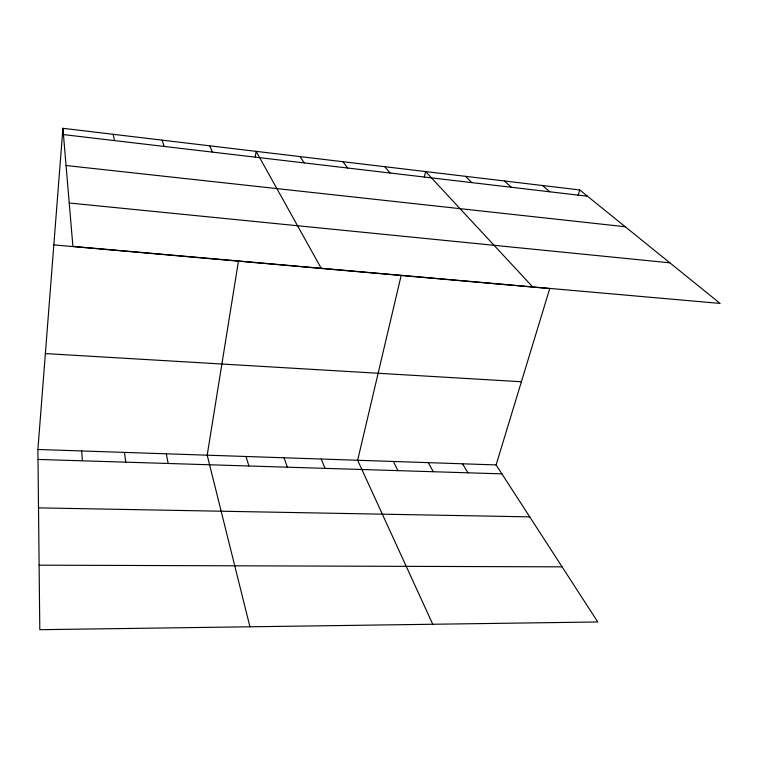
<?xml version="1.0" encoding="UTF-8"?>
<svg xmlns="http://www.w3.org/2000/svg" width="758" height="758" viewBox="0 0 758 758"><rect width="100%" height="100%" fill="white"/><g stroke="black" fill="none" stroke-linecap="round" stroke-linejoin="round"><path stroke-width="1.14" d="M53.827 244.9L549.74 288.58L496.102 464.929L597.787 621.977L39.795 629.69L37.9 449.475L62.905 128.31L579.737 189.955L720.1 303.427L72.91 246.388L62.905 128.31M238.448 261.159L207.199 455.188L249.941 626.781M255.209 157.096L256.138 151.354L321.202 268.266M401.153 275.486L357.653 460.258L432.752 624.251M424.281 177.22L425.617 171.573L532.675 286.912M578.032 195.555L579.737 189.955M39.113 565.174L562.095 566.851M38.516 507.869L529.738 516.871M38.004 459.433L501.881 473.864M37.9 449.475L496.102 464.929M45.366 353.579L521.4 381.738M69.234 203.002L669.864 262.818M66.06 165.519L625.236 226.737M63.435 134.592L587.497 196.227M542.529 185.511L549.844 191.793M504.458 180.972L511.309 187.264M465.497 176.33L471.864 182.621M384.77 166.703L390.076 173.004M342.929 161.71L347.676 168.02M300.064 156.593L304.204 162.904M462.532 463.801L467.951 472.803M428.279 462.645L433.32 471.732M393.326 461.461L397.978 470.623M209.71 145.82L212.534 152.121M321.221 459.035L325.021 468.359M284.023 457.775L287.367 467.184M162.07 140.135L164.164 146.436M246.018 456.496L248.899 465.99M113.15 134.308L114.486 140.59M166.305 453.805L168.162 463.479M124.483 452.393L125.781 462.162M81.693 450.953L82.404 460.807"/></g></svg>
